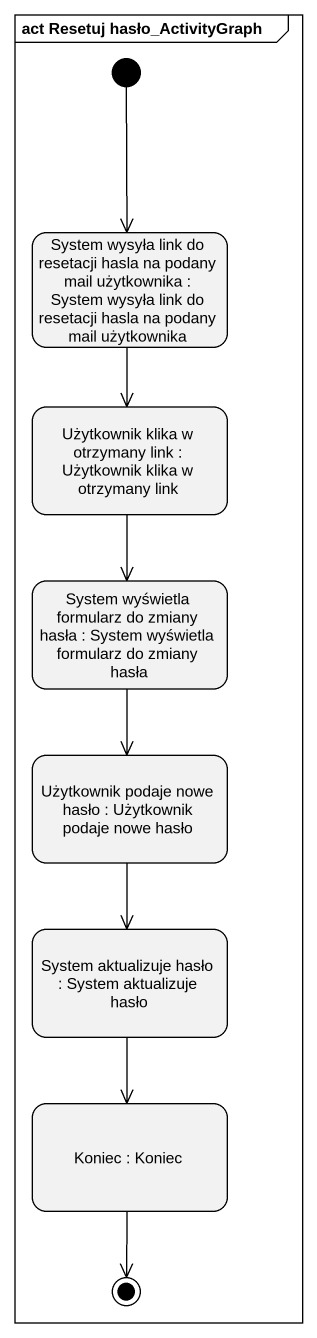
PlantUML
@startuml
mainframe act Resetuj hasło_ActivityGraph
hide empty description
state "System wysyła link do resetacji hasla na podany mail użytkownika : System wysyła link do resetacji hasla na podany mail użytkownika" as System_wysyła_link_do
state "Użytkownik klika w otrzymany link : Użytkownik klika w otrzymany link" as Użytkownik_klika_w
state "System wyświetla formularz do zmiany hasła : System wyświetla formularz do zmiany hasła" as System_wyświetla_formularz
state "Użytkownik podaje nowe hasło : Użytkownik podaje nowe hasło" as Użytkownik_podaje_nowe_hasło
state "System aktualizuje hasło : System aktualizuje hasło" as System_aktualizuje_hasło
state "Koniec : Koniec" as Koniec
[*] --> System_wysyła_link_do
System_wysyła_link_do --> Użytkownik_klika_w
Użytkownik_klika_w --> System_wyświetla_formularz
System_wyświetla_formularz --> Użytkownik_podaje_nowe_hasło
Użytkownik_podaje_nowe_hasło --> System_aktualizuje_hasło
System_aktualizuje_hasło --> Koniec
Koniec --> [*]
@enduml
